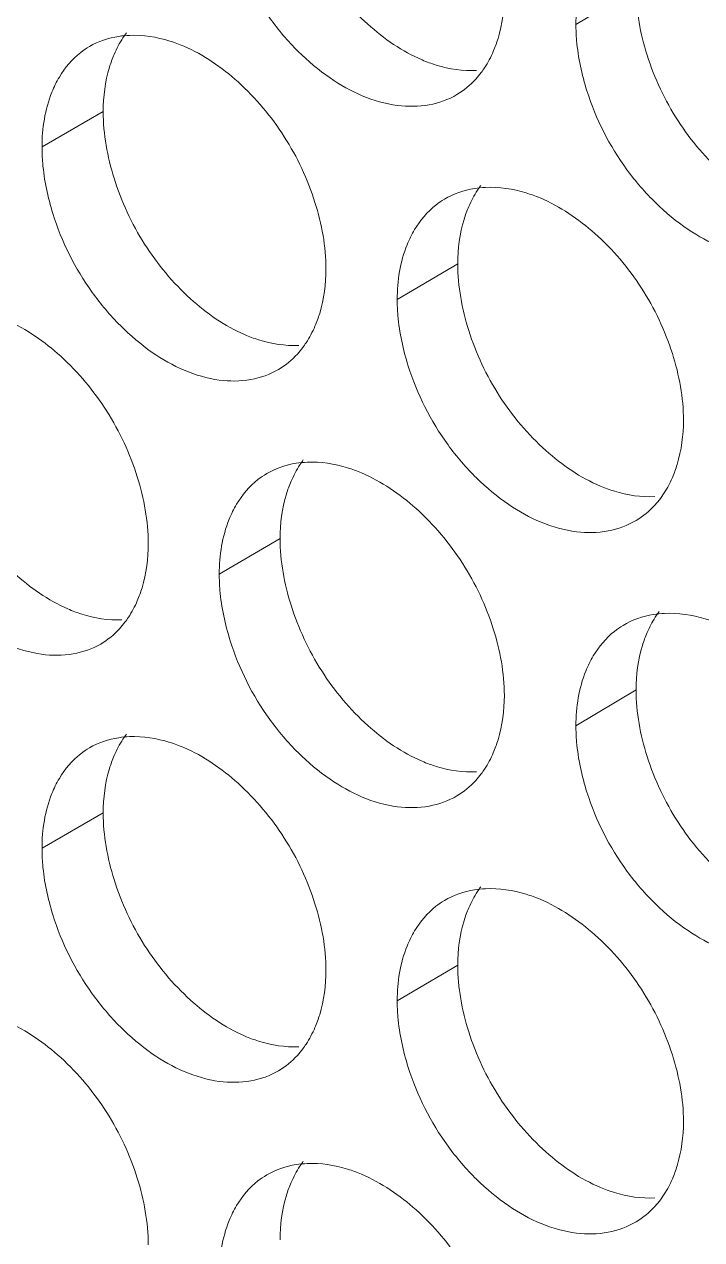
# Model space of a CAD drawing. Header units: millimetres. Extents: x 1177 to 4147, y 93 to 2194.
# Drawn here: x 2611.51 to 2619.11, y 913.73 to 927.38 of the extents above; entities that cross this region are included whole.
import ezdxf

# ---------------------------------------------------------------- set-up
doc = ezdxf.new("R2010")
doc.units = ezdxf.units.MM
doc.header["$LTSCALE"] = 0.1
doc.layers.get('0').update_dxf_attribs({"lineweight": 13})
doc.layers.add('标注', color=251, linetype='Continuous', lineweight=9)

# ---------------------------------------------------------------- blocks, each defined once
blk = doc.blocks.new('02')
at = {"layer": '标注'}
for p, q in [((4509.669, 916.67), (4508.703, 916.096)), ((4501.12, 914.696), (4500.138, 914.129)), ((4501.12, 914.696), (4500.138, 914.129)), ((4506.808, 912.255), (4505.836, 911.684)), ((4506.808, 912.255), (4505.836, 911.684)), ((4503.958, 907.847), (4502.981, 907.278)), ((4509.669, 905.42), (4508.703, 904.846)), ((4501.12, 903.446), (4500.138, 902.879)), ((4506.808, 901.005), (4505.836, 900.434))]:
    blk.add_line(p, q, dxfattribs=at)
for points, knots in [([(4503.958, 919.097), (4503.958, 918.736), (4504.096, 917.987), (4504.579, 916.952), (4505.304, 916.086), (4505.917, 915.661), (4506.237, 915.525)], [0, 0, 0, 0, 0.244219, 0.506251, 0.764892, 1, 1, 1, 1]), ([(4503.157, 917.459), (4503.298, 917.01), (4503.621, 916.365), (4504.227, 915.658), (4504.871, 915.111), (4505.614, 914.771), (4506.341, 914.777), (4506.658, 914.89), (4506.795, 914.97)], [0, 0, 0, 0, 0.286646, 0.428688, 0.564047, 0.800418, 0.903427, 1, 1, 1, 1]), ([(4508.981, 917.214), (4508.935, 917.137), (4508.765, 916.788), (4508.703, 916.393), (4508.703, 916.096)], [0, 0, 0, 0, 0.2325, 1, 1, 1, 1]), ([(4507.378, 915.662), (4507.407, 915.73), (4507.514, 916.024), (4507.555, 916.341), (4507.555, 916.581)], [0, 0, 0, 0, 0.235606, 1, 1, 1, 1]), ([(4509.669, 916.67), (4509.669, 916.309), (4509.808, 915.56), (4510.296, 914.526), (4511.027, 913.664), (4511.644, 913.243), (4511.966, 913.108)], [0, 0, 0, 0, 0.243882, 0.505596, 0.764283, 1, 1, 1, 1]), ([(4501.492, 915.959), (4501.473, 915.933), (4501.397, 915.825), (4501.334, 915.707), (4501.295, 915.615)], [0, 0, 0, 0, 0.243764, 1, 1, 1, 1]), ([(4501.492, 915.959), (4501.473, 915.933), (4501.397, 915.825), (4501.334, 915.707), (4501.295, 915.615)], [0, 0, 0, 0, 0.243764, 1, 1, 1, 1]), ([(4508.703, 916.096), (4508.703, 916.01), (4508.719, 915.648), (4508.797, 915.29), (4508.88, 915.028)], [0, 0, 0, 0, 0.239196, 1, 1, 1, 1]), ([(4501.541, 915.92), (4501.484, 915.918), (4501.261, 915.897), (4501.043, 915.824), (4500.9, 915.741)], [0, 0, 0, 0, 0.258684, 1, 1, 1, 1]), ([(4501.541, 915.92), (4501.484, 915.918), (4501.261, 915.897), (4501.043, 915.824), (4500.9, 915.741)], [0, 0, 0, 0, 0.258684, 1, 1, 1, 1]), ([(4502.412, 915.746), (4502.339, 915.777), (4502.061, 915.881), (4501.759, 915.929), (4501.541, 915.92)], [0, 0, 0, 0, 0.266573, 1, 1, 1, 1]), ([(4502.412, 915.746), (4502.339, 915.777), (4502.061, 915.881), (4501.759, 915.929), (4501.541, 915.92)], [0, 0, 0, 0, 0.266573, 1, 1, 1, 1]), ([(4504.693, 912.171), (4504.693, 912.532), (4504.554, 913.282), (4504.069, 914.317), (4503.343, 915.183), (4502.731, 915.609), (4502.412, 915.746)], [0, 0, 0, 0, 0.244084, 0.506123, 0.764903, 1, 1, 1, 1]), ([(4504.693, 912.171), (4504.693, 912.532), (4504.554, 913.282), (4504.069, 914.317), (4503.343, 915.183), (4502.731, 915.609), (4502.412, 915.746)], [0, 0, 0, 0, 0.244084, 0.506123, 0.764903, 1, 1, 1, 1]), ([(4500.9, 915.741), (4500.851, 915.712), (4500.659, 915.583), (4500.505, 915.4), (4500.416, 915.25)], [0, 0, 0, 0, 0.244804, 1, 1, 1, 1]), ([(4500.9, 915.741), (4500.851, 915.712), (4500.659, 915.583), (4500.505, 915.4), (4500.416, 915.25)], [0, 0, 0, 0, 0.244804, 1, 1, 1, 1]), ([(4501.295, 915.615), (4501.266, 915.547), (4501.16, 915.252), (4501.12, 914.936), (4501.12, 914.696)], [0, 0, 0, 0, 0.235219, 1, 1, 1, 1]), ([(4501.295, 915.615), (4501.266, 915.547), (4501.16, 915.252), (4501.12, 914.936), (4501.12, 914.696)], [0, 0, 0, 0, 0.235219, 1, 1, 1, 1]), ([(4507.183, 915.323), (4507.202, 915.348), (4507.277, 915.455), (4507.339, 915.571), (4507.378, 915.662)], [0, 0, 0, 0, 0.244103, 1, 1, 1, 1]), ([(4506.237, 915.525), (4506.31, 915.494), (4506.589, 915.391), (4506.891, 915.345), (4507.109, 915.355)], [0, 0, 0, 0, 0.26616, 1, 1, 1, 1]), ([(4500.416, 915.25), (4500.37, 915.173), (4500.199, 914.824), (4500.138, 914.427), (4500.138, 914.129)], [0, 0, 0, 0, 0.231788, 1, 1, 1, 1]), ([(4500.416, 915.25), (4500.37, 915.173), (4500.199, 914.824), (4500.138, 914.427), (4500.138, 914.129)], [0, 0, 0, 0, 0.231788, 1, 1, 1, 1]), ([(4506.795, 914.97), (4506.907, 915.037), (4507.045, 915.151), (4507.156, 915.287), (4507.183, 915.323)], [0, 0, 0, 0, 0.744319, 1, 1, 1, 1]), ([(4508.88, 915.028), (4509.023, 914.578), (4509.35, 913.933), (4509.962, 913.227), (4510.615, 912.683), (4511.366, 912.348), (4512.099, 912.362), (4512.418, 912.479), (4512.556, 912.562)], [0, 0, 0, 0, 0.285826, 0.427621, 0.562871, 0.799523, 0.902937, 1, 1, 1, 1]), ([(4501.12, 914.696), (4501.12, 914.335), (4501.257, 913.585), (4501.739, 912.549), (4502.46, 911.682), (4503.071, 911.256), (4503.389, 911.119)], [0, 0, 0, 0, 0.244389, 0.506579, 0.765197, 1, 1, 1, 1]), ([(4501.12, 914.696), (4501.12, 914.335), (4501.257, 913.585), (4501.739, 912.549), (4502.46, 911.682), (4503.071, 911.256), (4503.389, 911.119)], [0, 0, 0, 0, 0.244389, 0.506579, 0.765197, 1, 1, 1, 1]), ([(4500.138, 914.129), (4500.138, 914.043), (4500.154, 913.681), (4500.23, 913.323), (4500.313, 913.06)], [0, 0, 0, 0, 0.239084, 1, 1, 1, 1]), ([(4500.138, 914.129), (4500.138, 914.043), (4500.154, 913.681), (4500.23, 913.323), (4500.313, 913.06)], [0, 0, 0, 0, 0.239084, 1, 1, 1, 1]), ([(4507.251, 913.481), (4507.192, 913.478), (4506.965, 913.456), (4506.741, 913.38), (4506.595, 913.294)], [0, 0, 0, 0, 0.258729, 1, 1, 1, 1]), ([(4507.251, 913.481), (4507.192, 913.478), (4506.965, 913.456), (4506.741, 913.38), (4506.595, 913.294)], [0, 0, 0, 0, 0.258729, 1, 1, 1, 1]), ([(4507.178, 913.513), (4507.159, 913.487), (4507.084, 913.381), (4507.023, 913.265), (4506.984, 913.175)], [0, 0, 0, 0, 0.244083, 1, 1, 1, 1]), ([(4507.178, 913.513), (4507.159, 913.487), (4507.084, 913.381), (4507.023, 913.265), (4506.984, 913.175)], [0, 0, 0, 0, 0.244083, 1, 1, 1, 1]), ([(4508.128, 913.311), (4508.055, 913.342), (4507.774, 913.445), (4507.471, 913.491), (4507.251, 913.481)], [0, 0, 0, 0, 0.26624, 1, 1, 1, 1]), ([(4508.128, 913.311), (4508.055, 913.342), (4507.774, 913.445), (4507.471, 913.491), (4507.251, 913.481)], [0, 0, 0, 0, 0.26624, 1, 1, 1, 1]), ([(4506.595, 913.294), (4506.547, 913.265), (4506.356, 913.135), (4506.204, 912.952), (4506.115, 912.803)], [0, 0, 0, 0, 0.245038, 1, 1, 1, 1]), ([(4506.595, 913.294), (4506.547, 913.265), (4506.356, 913.135), (4506.204, 912.952), (4506.115, 912.803)], [0, 0, 0, 0, 0.245038, 1, 1, 1, 1]), ([(4510.428, 909.747), (4510.428, 910.108), (4510.288, 910.857), (4509.799, 911.891), (4509.067, 912.753), (4508.45, 913.176), (4508.128, 913.311)], [0, 0, 0, 0, 0.243745, 0.505466, 0.764291, 1, 1, 1, 1]), ([(4510.428, 909.747), (4510.428, 910.108), (4510.288, 910.857), (4509.799, 911.891), (4509.067, 912.753), (4508.45, 913.176), (4508.128, 913.311)], [0, 0, 0, 0, 0.243745, 0.505466, 0.764291, 1, 1, 1, 1]), ([(4500.313, 913.06), (4500.453, 912.611), (4500.774, 911.967), (4501.376, 911.258), (4502.016, 910.71), (4502.755, 910.367), (4503.479, 910.369), (4503.795, 910.48), (4503.931, 910.56)], [0, 0, 0, 0, 0.287059, 0.429226, 0.56464, 0.800871, 0.903676, 1, 1, 1, 1]), ([(4500.313, 913.06), (4500.453, 912.611), (4500.774, 911.967), (4501.376, 911.258), (4502.016, 910.71), (4502.755, 910.367), (4503.479, 910.369), (4503.795, 910.48), (4503.931, 910.56)], [0, 0, 0, 0, 0.287059, 0.429226, 0.56464, 0.800871, 0.903676, 1, 1, 1, 1]), ([(4506.984, 913.175), (4506.955, 913.107), (4506.848, 912.812), (4506.808, 912.495), (4506.808, 912.255)], [0, 0, 0, 0, 0.235516, 1, 1, 1, 1]), ([(4506.984, 913.175), (4506.955, 913.107), (4506.848, 912.812), (4506.808, 912.495), (4506.808, 912.255)], [0, 0, 0, 0, 0.235516, 1, 1, 1, 1]), ([(4506.115, 912.803), (4506.069, 912.726), (4505.898, 912.377), (4505.836, 911.981), (4505.836, 911.684)], [0, 0, 0, 0, 0.232263, 1, 1, 1, 1]), ([(4506.115, 912.803), (4506.069, 912.726), (4505.898, 912.377), (4505.836, 911.981), (4505.836, 911.684)], [0, 0, 0, 0, 0.232263, 1, 1, 1, 1]), ([(4506.808, 912.255), (4506.808, 911.894), (4506.946, 911.145), (4507.432, 910.111), (4508.16, 909.247), (4508.775, 908.824), (4509.096, 908.688)], [0, 0, 0, 0, 0.24405, 0.505923, 0.764587, 1, 1, 1, 1]), ([(4506.808, 912.255), (4506.808, 911.894), (4506.946, 911.145), (4507.432, 910.111), (4508.16, 909.247), (4508.775, 908.824), (4509.096, 908.688)], [0, 0, 0, 0, 0.24405, 0.505923, 0.764587, 1, 1, 1, 1]), ([(4504.517, 911.253), (4504.546, 911.32), (4504.653, 911.615), (4504.693, 911.932), (4504.693, 912.171)], [0, 0, 0, 0, 0.235457, 1, 1, 1, 1]), ([(4504.517, 911.253), (4504.546, 911.32), (4504.653, 911.615), (4504.693, 911.932), (4504.693, 912.171)], [0, 0, 0, 0, 0.235457, 1, 1, 1, 1]), ([(4505.836, 911.684), (4505.836, 911.597), (4505.853, 911.236), (4505.93, 910.878), (4506.013, 910.615)], [0, 0, 0, 0, 0.239158, 1, 1, 1, 1]), ([(4505.836, 911.684), (4505.836, 911.597), (4505.853, 911.236), (4505.93, 910.878), (4506.013, 910.615)], [0, 0, 0, 0, 0.239158, 1, 1, 1, 1]), ([(4501.842, 907.768), (4501.842, 908.129), (4501.704, 908.879), (4501.221, 909.915), (4500.499, 910.782), (4499.889, 911.21), (4499.57, 911.348)], [0, 0, 0, 0, 0.244255, 0.506454, 0.76521, 1, 1, 1, 1]), ([(4503.389, 911.119), (4503.462, 911.087), (4503.74, 910.984), (4504.041, 910.936), (4504.258, 910.946)], [0, 0, 0, 0, 0.266325, 1, 1, 1, 1]), ([(4503.389, 911.119), (4503.462, 911.087), (4503.74, 910.984), (4504.041, 910.936), (4504.258, 910.946)], [0, 0, 0, 0, 0.266325, 1, 1, 1, 1]), ([(4504.32, 910.911), (4504.339, 910.936), (4504.415, 911.044), (4504.477, 911.161), (4504.517, 911.253)], [0, 0, 0, 0, 0.243945, 1, 1, 1, 1]), ([(4504.32, 910.911), (4504.339, 910.936), (4504.415, 911.044), (4504.477, 911.161), (4504.517, 911.253)], [0, 0, 0, 0, 0.243945, 1, 1, 1, 1]), ([(4503.931, 910.56), (4504.044, 910.626), (4504.182, 910.739), (4504.293, 910.875), (4504.32, 910.911)], [0, 0, 0, 0, 0.744227, 1, 1, 1, 1]), ([(4503.931, 910.56), (4504.044, 910.626), (4504.182, 910.739), (4504.293, 910.875), (4504.32, 910.911)], [0, 0, 0, 0, 0.744227, 1, 1, 1, 1]), ([(4506.013, 910.615), (4506.155, 910.165), (4506.48, 909.521), (4507.089, 908.814), (4507.737, 908.268), (4508.484, 907.931), (4509.215, 907.941), (4509.533, 908.056), (4509.67, 908.138)], [0, 0, 0, 0, 0.286235, 0.428153, 0.563457, 0.799968, 0.903181, 1, 1, 1, 1]), ([(4506.013, 910.615), (4506.155, 910.165), (4506.48, 909.521), (4507.089, 908.814), (4507.737, 908.268), (4508.484, 907.931), (4509.215, 907.941), (4509.533, 908.056), (4509.67, 908.138)], [0, 0, 0, 0, 0.286235, 0.428153, 0.563457, 0.799968, 0.903181, 1, 1, 1, 1]), ([(4498.293, 910.302), (4498.293, 909.94), (4498.43, 909.191), (4498.909, 908.154), (4499.627, 907.285), (4500.236, 906.857), (4500.554, 906.719)], [0, 0, 0, 0, 0.24456, 0.50691, 0.765504, 1, 1, 1, 1]), ([(4510.25, 908.828), (4510.28, 908.896), (4510.387, 909.19), (4510.428, 909.508), (4510.428, 909.747)], [0, 0, 0, 0, 0.235754, 1, 1, 1, 1]), ([(4510.25, 908.828), (4510.28, 908.896), (4510.387, 909.19), (4510.428, 909.508), (4510.428, 909.747)], [0, 0, 0, 0, 0.235754, 1, 1, 1, 1]), ([(4504.391, 909.072), (4504.332, 909.07), (4504.107, 909.048), (4503.886, 908.973), (4503.742, 908.889)], [0, 0, 0, 0, 0.258706, 1, 1, 1, 1]), ([(4504.329, 909.108), (4504.31, 909.082), (4504.235, 908.975), (4504.173, 908.858), (4504.134, 908.766)], [0, 0, 0, 0, 0.243924, 1, 1, 1, 1]), ([(4505.264, 908.9), (4505.191, 908.931), (4504.912, 909.035), (4504.609, 909.082), (4504.391, 909.072)], [0, 0, 0, 0, 0.266406, 1, 1, 1, 1]), ([(4503.742, 908.889), (4503.693, 908.86), (4503.502, 908.731), (4503.349, 908.548), (4503.26, 908.398)], [0, 0, 0, 0, 0.244922, 1, 1, 1, 1]), ([(4504.134, 908.766), (4504.105, 908.699), (4503.998, 908.404), (4503.958, 908.087), (4503.958, 907.847)], [0, 0, 0, 0, 0.235368, 1, 1, 1, 1]), ([(4507.555, 905.331), (4507.555, 905.692), (4507.415, 906.441), (4506.928, 907.475), (4506.199, 908.34), (4505.585, 908.764), (4505.264, 908.9)], [0, 0, 0, 0, 0.243914, 0.505794, 0.764596, 1, 1, 1, 1]), ([(4510.058, 908.492), (4510.115, 908.569), (4510.183, 908.68), (4510.237, 908.797), (4510.25, 908.828)], [0, 0, 0, 0, 0.74354, 1, 1, 1, 1]), ([(4510.058, 908.492), (4510.115, 908.569), (4510.183, 908.68), (4510.237, 908.797), (4510.25, 908.828)], [0, 0, 0, 0, 0.74354, 1, 1, 1, 1]), ([(4497.48, 908.667), (4497.62, 908.218), (4497.939, 907.575), (4498.537, 906.865), (4499.173, 906.316), (4499.907, 905.97), (4500.629, 905.969), (4500.944, 906.077), (4501.08, 906.156)], [0, 0, 0, 0, 0.287474, 0.429768, 0.565237, 0.801327, 0.903927, 1, 1, 1, 1]), ([(4509.096, 908.688), (4509.169, 908.658), (4509.449, 908.555), (4509.753, 908.509), (4509.971, 908.52)], [0, 0, 0, 0, 0.265996, 1, 1, 1, 1]), ([(4509.096, 908.688), (4509.169, 908.658), (4509.449, 908.555), (4509.753, 908.509), (4509.971, 908.52)], [0, 0, 0, 0, 0.265996, 1, 1, 1, 1]), ([(4503.26, 908.398), (4503.214, 908.321), (4503.043, 907.972), (4502.981, 907.576), (4502.981, 907.278)], [0, 0, 0, 0, 0.232026, 1, 1, 1, 1]), ([(4509.67, 908.138), (4509.782, 908.205), (4509.92, 908.32), (4510.031, 908.456), (4510.058, 908.492)], [0, 0, 0, 0, 0.744409, 1, 1, 1, 1]), ([(4509.67, 908.138), (4509.782, 908.205), (4509.92, 908.32), (4510.031, 908.456), (4510.058, 908.492)], [0, 0, 0, 0, 0.744409, 1, 1, 1, 1]), ([(4501.667, 906.85), (4501.696, 906.918), (4501.802, 907.212), (4501.842, 907.529), (4501.842, 907.768)], [0, 0, 0, 0, 0.235309, 1, 1, 1, 1]), ([(4503.958, 907.847), (4503.958, 907.486), (4504.096, 906.737), (4504.579, 905.702), (4505.304, 904.836), (4505.917, 904.411), (4506.237, 904.275)], [0, 0, 0, 0, 0.244219, 0.506251, 0.764892, 1, 1, 1, 1]), ([(4502.981, 907.278), (4502.981, 907.192), (4502.998, 906.83), (4503.074, 906.472), (4503.157, 906.209)], [0, 0, 0, 0, 0.239121, 1, 1, 1, 1]), ([(4501.468, 906.505), (4501.488, 906.531), (4501.564, 906.639), (4501.627, 906.758), (4501.667, 906.85)], [0, 0, 0, 0, 0.243785, 1, 1, 1, 1]), ([(4500.554, 906.719), (4500.626, 906.687), (4500.902, 906.583), (4501.202, 906.535), (4501.419, 906.544)], [0, 0, 0, 0, 0.266492, 1, 1, 1, 1]), ([(4510.123, 906.647), (4510.064, 906.644), (4509.833, 906.621), (4509.608, 906.543), (4509.46, 906.455)], [0, 0, 0, 0, 0.258753, 1, 1, 1, 1]), ([(4510.038, 906.675), (4509.981, 906.598), (4509.913, 906.487), (4509.859, 906.37), (4509.846, 906.34)], [0, 0, 0, 0, 0.74352, 1, 1, 1, 1]), ([(4511.004, 906.479), (4510.93, 906.51), (4510.648, 906.612), (4510.343, 906.658), (4510.123, 906.647)], [0, 0, 0, 0, 0.266077, 1, 1, 1, 1]), ([(4501.08, 906.156), (4501.192, 906.221), (4501.33, 906.334), (4501.441, 906.469), (4501.468, 906.505)], [0, 0, 0, 0, 0.744134, 1, 1, 1, 1]), ([(4509.46, 906.455), (4509.412, 906.426), (4509.222, 906.295), (4509.07, 906.113), (4508.981, 905.964)], [0, 0, 0, 0, 0.245151, 1, 1, 1, 1]), ([(4503.157, 906.209), (4503.298, 905.76), (4503.621, 905.115), (4504.227, 904.408), (4504.871, 903.861), (4505.614, 903.521), (4506.341, 903.527), (4506.658, 903.64), (4506.795, 903.72)], [0, 0, 0, 0, 0.286646, 0.428688, 0.564047, 0.800418, 0.903427, 1, 1, 1, 1]), ([(4509.846, 906.34), (4509.817, 906.272), (4509.709, 905.977), (4509.669, 905.66), (4509.669, 905.42)], [0, 0, 0, 0, 0.235665, 1, 1, 1, 1]), ([(4508.981, 905.964), (4508.935, 905.887), (4508.765, 905.538), (4508.703, 905.143), (4508.703, 904.846)], [0, 0, 0, 0, 0.2325, 1, 1, 1, 1]), ([(4509.669, 905.42), (4509.669, 905.059), (4509.808, 904.31), (4510.296, 903.276), (4511.027, 902.414), (4511.644, 901.993), (4511.966, 901.858)], [0, 0, 0, 0, 0.243882, 0.505596, 0.764283, 1, 1, 1, 1]), ([(4507.378, 904.412), (4507.407, 904.48), (4507.514, 904.774), (4507.555, 905.091), (4507.555, 905.331)], [0, 0, 0, 0, 0.235606, 1, 1, 1, 1]), ([(4508.703, 904.846), (4508.703, 904.76), (4508.719, 904.398), (4508.797, 904.04), (4508.88, 903.778)], [0, 0, 0, 0, 0.239196, 1, 1, 1, 1]), ([(4501.541, 904.67), (4501.484, 904.668), (4501.261, 904.647), (4501.043, 904.574), (4500.9, 904.491)], [0, 0, 0, 0, 0.258684, 1, 1, 1, 1]), ([(4501.492, 904.709), (4501.473, 904.683), (4501.397, 904.575), (4501.334, 904.457), (4501.295, 904.365)], [0, 0, 0, 0, 0.243764, 1, 1, 1, 1]), ([(4502.412, 904.496), (4502.339, 904.527), (4502.061, 904.631), (4501.759, 904.679), (4501.541, 904.67)], [0, 0, 0, 0, 0.266573, 1, 1, 1, 1]), ([(4500.9, 904.491), (4500.851, 904.462), (4500.659, 904.333), (4500.505, 904.15), (4500.416, 904)], [0, 0, 0, 0, 0.244804, 1, 1, 1, 1]), ([(4504.693, 900.921), (4504.693, 901.282), (4504.554, 902.032), (4504.069, 903.067), (4503.343, 903.933), (4502.731, 904.359), (4502.412, 904.496)], [0, 0, 0, 0, 0.244084, 0.506123, 0.764903, 1, 1, 1, 1]), ([(4501.295, 904.365), (4501.266, 904.297), (4501.16, 904.002), (4501.12, 903.686), (4501.12, 903.446)], [0, 0, 0, 0, 0.235219, 1, 1, 1, 1]), ([(4506.237, 904.275), (4506.31, 904.244), (4506.589, 904.141), (4506.891, 904.095), (4507.109, 904.105)], [0, 0, 0, 0, 0.26616, 1, 1, 1, 1]), ([(4507.183, 904.073), (4507.202, 904.098), (4507.277, 904.205), (4507.339, 904.321), (4507.378, 904.412)], [0, 0, 0, 0, 0.244103, 1, 1, 1, 1]), ([(4506.795, 903.72), (4506.907, 903.787), (4507.045, 903.901), (4507.156, 904.037), (4507.183, 904.073)], [0, 0, 0, 0, 0.744319, 1, 1, 1, 1]), ([(4500.416, 904), (4500.37, 903.923), (4500.199, 903.574), (4500.138, 903.177), (4500.138, 902.879)], [0, 0, 0, 0, 0.231788, 1, 1, 1, 1]), ([(4508.88, 903.778), (4509.023, 903.328), (4509.35, 902.683), (4509.962, 901.977), (4510.615, 901.433), (4511.366, 901.098), (4512.099, 901.112), (4512.418, 901.229), (4512.556, 901.312)], [0, 0, 0, 0, 0.285826, 0.427621, 0.562871, 0.799523, 0.902937, 1, 1, 1, 1]), ([(4501.12, 903.446), (4501.12, 903.085), (4501.257, 902.335), (4501.739, 901.299), (4502.46, 900.432), (4503.071, 900.006), (4503.389, 899.869)], [0, 0, 0, 0, 0.244389, 0.506579, 0.765197, 1, 1, 1, 1]), ([(4500.138, 902.879), (4500.138, 902.793), (4500.154, 902.431), (4500.23, 902.073), (4500.313, 901.81)], [0, 0, 0, 0, 0.239084, 1, 1, 1, 1]), ([(4507.251, 902.231), (4507.192, 902.228), (4506.965, 902.206), (4506.741, 902.13), (4506.595, 902.044)], [0, 0, 0, 0, 0.258729, 1, 1, 1, 1]), ([(4507.178, 902.263), (4507.159, 902.237), (4507.084, 902.131), (4507.023, 902.015), (4506.984, 901.925)], [0, 0, 0, 0, 0.244083, 1, 1, 1, 1]), ([(4508.128, 902.061), (4508.055, 902.092), (4507.774, 902.195), (4507.471, 902.241), (4507.251, 902.231)], [0, 0, 0, 0, 0.26624, 1, 1, 1, 1]), ([(4506.595, 902.044), (4506.547, 902.015), (4506.356, 901.885), (4506.204, 901.702), (4506.115, 901.553)], [0, 0, 0, 0, 0.245038, 1, 1, 1, 1]), ([(4506.984, 901.925), (4506.955, 901.857), (4506.848, 901.562), (4506.808, 901.245), (4506.808, 901.005)], [0, 0, 0, 0, 0.235516, 1, 1, 1, 1]), ([(4510.428, 898.497), (4510.428, 898.858), (4510.288, 899.607), (4509.799, 900.641), (4509.067, 901.503), (4508.45, 901.926), (4508.128, 902.061)], [0, 0, 0, 0, 0.243745, 0.505466, 0.764291, 1, 1, 1, 1]), ([(4500.313, 901.81), (4500.453, 901.361), (4500.774, 900.717), (4501.376, 900.008), (4502.016, 899.46), (4502.755, 899.117), (4503.479, 899.119), (4503.795, 899.23), (4503.931, 899.31)], [0, 0, 0, 0, 0.287059, 0.429226, 0.56464, 0.800871, 0.903676, 1, 1, 1, 1]), ([(4506.115, 901.553), (4506.069, 901.476), (4505.898, 901.127), (4505.836, 900.731), (4505.836, 900.434)], [0, 0, 0, 0, 0.232263, 1, 1, 1, 1]), ([(4506.808, 901.005), (4506.808, 900.644), (4506.946, 899.895), (4507.432, 898.861), (4508.16, 897.997), (4508.775, 897.574), (4509.096, 897.438)], [0, 0, 0, 0, 0.24405, 0.505923, 0.764587, 1, 1, 1, 1]), ([(4504.517, 900.003), (4504.546, 900.07), (4504.653, 900.365), (4504.693, 900.682), (4504.693, 900.921)], [0, 0, 0, 0, 0.235457, 1, 1, 1, 1]), ([(4505.836, 900.434), (4505.836, 900.347), (4505.853, 899.986), (4505.93, 899.628), (4506.013, 899.365)], [0, 0, 0, 0, 0.239158, 1, 1, 1, 1]), ([(4501.842, 896.518), (4501.842, 896.879), (4501.704, 897.629), (4501.221, 898.665), (4500.499, 899.532), (4499.889, 899.96), (4499.57, 900.098)], [0, 0, 0, 0, 0.244255, 0.506454, 0.76521, 1, 1, 1, 1]), ([(4504.32, 899.661), (4504.339, 899.686), (4504.415, 899.794), (4504.477, 899.911), (4504.517, 900.003)], [0, 0, 0, 0, 0.243945, 1, 1, 1, 1]), ([(4503.389, 899.869), (4503.462, 899.837), (4503.74, 899.734), (4504.041, 899.686), (4504.258, 899.696)], [0, 0, 0, 0, 0.266325, 1, 1, 1, 1]), ([(4503.931, 899.31), (4504.044, 899.376), (4504.182, 899.489), (4504.293, 899.625), (4504.32, 899.661)], [0, 0, 0, 0, 0.744227, 1, 1, 1, 1]), ([(4506.013, 899.365), (4506.155, 898.915), (4506.48, 898.271), (4507.089, 897.564), (4507.737, 897.018), (4508.484, 896.681), (4509.215, 896.691), (4509.533, 896.806), (4509.67, 896.888)], [0, 0, 0, 0, 0.286235, 0.428153, 0.563457, 0.799968, 0.903181, 1, 1, 1, 1]), ([(4498.293, 899.052), (4498.293, 898.69), (4498.43, 897.941), (4498.909, 896.904), (4499.627, 896.035), (4500.236, 895.607), (4500.554, 895.469)], [0, 0, 0, 0, 0.24456, 0.50691, 0.765504, 1, 1, 1, 1]), ([(4510.25, 897.578), (4510.28, 897.646), (4510.387, 897.94), (4510.428, 898.258), (4510.428, 898.497)], [0, 0, 0, 0, 0.235754, 1, 1, 1, 1]), ([(4504.391, 897.822), (4504.332, 897.82), (4504.107, 897.798), (4503.886, 897.723), (4503.742, 897.639)], [0, 0, 0, 0, 0.258706, 1, 1, 1, 1]), ([(4504.329, 897.858), (4504.31, 897.832), (4504.235, 897.725), (4504.173, 897.608), (4504.134, 897.516)], [0, 0, 0, 0, 0.243924, 1, 1, 1, 1]), ([(4505.264, 897.65), (4505.191, 897.681), (4504.912, 897.785), (4504.609, 897.832), (4504.391, 897.822)], [0, 0, 0, 0, 0.266406, 1, 1, 1, 1]), ([(4503.742, 897.639), (4503.693, 897.61), (4503.502, 897.481), (4503.349, 897.298), (4503.26, 897.148)], [0, 0, 0, 0, 0.244922, 1, 1, 1, 1]), ([(4507.555, 894.081), (4507.555, 894.442), (4507.415, 895.191), (4506.928, 896.225), (4506.199, 897.09), (4505.585, 897.514), (4505.264, 897.65)], [0, 0, 0, 0, 0.243914, 0.505794, 0.764596, 1, 1, 1, 1]), ([(4497.48, 897.417), (4497.62, 896.968), (4497.939, 896.325), (4498.537, 895.615), (4499.173, 895.066), (4499.907, 894.72), (4500.629, 894.719), (4500.944, 894.827), (4501.08, 894.906)], [0, 0, 0, 0, 0.287474, 0.429768, 0.565237, 0.801327, 0.903927, 1, 1, 1, 1]), ([(4504.134, 897.516), (4504.105, 897.449), (4503.998, 897.154), (4503.958, 896.837), (4503.958, 896.597)], [0, 0, 0, 0, 0.235368, 1, 1, 1, 1]), ([(4509.096, 897.438), (4509.169, 897.408), (4509.449, 897.305), (4509.753, 897.259), (4509.971, 897.27)], [0, 0, 0, 0, 0.265996, 1, 1, 1, 1]), ([(4510.058, 897.242), (4510.115, 897.319), (4510.183, 897.43), (4510.237, 897.547), (4510.25, 897.578)], [0, 0, 0, 0, 0.74354, 1, 1, 1, 1]), ([(4509.67, 896.888), (4509.782, 896.955), (4509.92, 897.07), (4510.031, 897.206), (4510.058, 897.242)], [0, 0, 0, 0, 0.744409, 1, 1, 1, 1]), ([(4503.26, 897.148), (4503.214, 897.071), (4503.043, 896.722), (4502.981, 896.326), (4502.981, 896.028)], [0, 0, 0, 0, 0.232026, 1, 1, 1, 1])]:
    blk.add_open_spline(points, degree=3, knots=knots, dxfattribs=at)

msp = doc.modelspace()

# ---------------------------------------------------------------- block references
at = {"xscale": 0.7, "yscale": 0.7, "zscale": 0.7}
msp.add_blockref('02', (-538.391, 286.112), dxfattribs=at)

doc.saveas('drawing.dxf')
